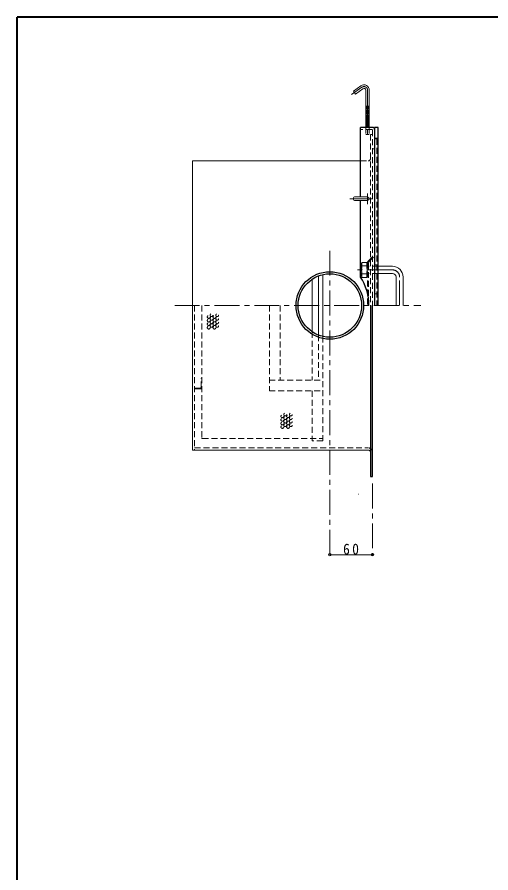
# Model space of a CAD drawing. Units: millimetres at full size, sheet at 1:7; details may follow other scales. Extents: x -1487 to 1348, y -983 to 984.
# Drawn here: x -1487 to -822, y -218 to 984 of the extents above; entities that cross this region are included whole.
import ezdxf

# ---------------------------------------------------------------- set-up
doc = ezdxf.new("R2010")
doc.units = ezdxf.units.MM
doc.header["$LTSCALE"] = 7
doc.header["$PDMODE"] = 32
doc.header["$PDSIZE"] = 3.5
doc.linetypes.add('CHAIN1', pattern=[8, 5, -1, 1, -1])
doc.linetypes.add('DASHED1', pattern=[1.8, 1.2, -0.6])
doc.layers.add('0-A', color=4, linetype='Continuous', lineweight=9)
doc.styles.add('ＭＳ ゴシック', font='')
doc.styles.get('ＭＳ ゴシック').set_extended_font_data('MS Gothic')

msp = doc.modelspace()

# ---------------------------------------------------------------- linework, layer by layer
at = {"layer": '0-A', "color": 1, "lineweight": 40}
for p in [(-1487.357, -983.487), (1347.643, 983.513)]:
    msp.add_line(p, (-1487.357, 983.513), dxfattribs=at)
at = {"layer": '0-A', "linetype": 'CHAIN1'}
for p, q in [((-1002.725, 885.004), (-1017.451, 874.693)), ((-994.857, 880.908), (-994.857, 818.513)), ((-994.857, 736.013), (-994.857, 721.013)), ((-987.357, 728.513), (-1019.789, 728.513)), ((-1047.857, 228.513), (-1047.857, 656.013)), ((-959.857, 628.513), (-1013.357, 628.513)), ((-949.857, 578.513), (-949.857, 618.513)), ((-1265.857, 578.513), (-919.857, 578.513)), ((-987.857, 328.513), (-987.857, 228.513))]:
    msp.add_line(p, q, dxfattribs=at)
at = {"layer": '0-A', "color": 7, "lineweight": 18}
for p, q in [((-1004.159, 887.052), (-1014.789, 879.609)), ((-997.357, 880.908), (-997.357, 828.513)), ((-992.357, 880.908), (-992.357, 828.513)), ((-994.857, 731.013), (-1013.355, 731.013)), ((-994.857, 726.013), (-1013.355, 726.013)), ((-979.857, 633.513), (-959.857, 633.513)), ((-1063.857, 536.935), (-1063.857, 620.091)), ((-1057.857, 535.1), (-1057.857, 621.926)), ((-979.857, 623.513), (-959.857, 623.513)), ((-954.857, 578.513), (-954.857, 618.513)), ((-944.857, 578.513), (-944.857, 618.513)), ((-1240.857, 375.513), (-1240.857, 578.513)), ((-993.857, 375.513), (-1240.857, 375.513))]:
    msp.add_line(p, q, dxfattribs=at)
at = {"layer": '0-A'}
for p, q in [((-992.357, 858.412), (-997.357, 858.412)), ((-997.357, 857.542), (-992.357, 857.95)), ((-997.357, 856.538), (-992.357, 856.947)), ((-997.357, 855.535), (-992.357, 855.943)), ((-997.357, 854.532), (-992.357, 854.94)), ((-997.357, 853.528), (-992.357, 853.937)), ((-997.357, 852.525), (-992.357, 852.933)), ((-997.357, 851.522), (-992.357, 851.93)), ((-997.357, 850.518), (-992.357, 850.927)), ((-997.357, 849.515), (-992.357, 849.923)), ((-997.357, 848.512), (-992.357, 848.92)), ((-997.357, 847.508), (-992.357, 847.917)), ((-997.357, 846.505), (-992.357, 846.913)), ((-997.357, 845.502), (-992.357, 845.91)), ((-997.357, 844.498), (-992.357, 844.907)), ((-997.357, 843.495), (-992.357, 843.903)), ((-997.357, 842.492), (-992.357, 842.9)), ((-997.357, 841.488), (-992.357, 841.897)), ((-997.357, 840.485), (-992.357, 840.893)), ((-997.357, 839.482), (-992.357, 839.89)), ((-997.357, 838.478), (-992.357, 838.887)), ((-997.357, 837.475), (-992.357, 837.883)), ((-997.357, 836.472), (-992.357, 836.88)), ((-997.357, 835.468), (-992.357, 835.877)), ((-997.357, 834.465), (-992.357, 834.873)), ((-997.357, 833.462), (-992.357, 833.87)), ((-997.357, 832.458), (-992.357, 832.867)), ((-997.357, 831.455), (-992.357, 831.863)), ((-997.357, 830.452), (-992.357, 830.86)), ((-997.357, 829.448), (-992.357, 829.857)), ((-996.524, 828.513), (-992.357, 828.853)), ((-1240.857, 781.513), (-1004.857, 781.513)), ((-1240.857, 578.513), (-1240.857, 781.513)), ((-1072.857, 615.387), (-1072.857, 541.639)), ((-1241.357, 387.948), (-1241.346, 387.96)), ((-1007.754, 313.513), (-1007.857, 313.616)), ((-987.857, 228.513), (-1047.857, 228.513))]:
    msp.add_line(p, q, dxfattribs=at)
at = {"layer": '0-A', "color": 5, "lineweight": 25}
for p, q in [((-987.857, 828.513), (-1004.857, 828.513)), ((-1004.857, 731.013), (-1004.857, 828.513)), ((-979.857, 828.513), (-984.857, 828.513)), ((-984.857, 828.513), (-984.857, 578.513)), ((-979.857, 578.513), (-979.857, 828.513)), ((-1004.857, 618.513), (-1004.857, 726.013)), ((-990.857, 578.513), (-990.857, 338.513)), ((-987.857, 338.513), (-987.857, 578.513)), ((-990.857, 338.513), (-987.857, 338.513))]:
    msp.add_line(p, q, dxfattribs=at)
at = {"layer": '0-A', "color": 7, "linetype": 'DASHED1', "lineweight": 18}
for p, q in [((-988.857, 825.513), (-1004.857, 825.513)), ((-987.857, 824.513), (-987.857, 578.513)), ((-979.857, 813.513), (-984.857, 813.513)), ((-984.857, 798.513), (-987.857, 798.513))]:
    msp.add_line(p, q, dxfattribs=at)
at = {"layer": '0-A', "linetype": 'DASHED1'}
for p, q in [((-997.357, 828.513), (-997.357, 818.513)), ((-992.357, 818.513), (-997.357, 818.513)), ((-992.357, 828.513), (-992.357, 818.513)), ((-987.857, 818.513), (-990.857, 818.513)), ((-990.857, 818.513), (-990.857, 578.513)), ((-981.657, 812.513), (-984.857, 812.513)), ((-981.657, 812.513), (-981.657, 578.513)), ((-1004.857, 781.513), (-993.857, 781.513)), ((-993.979, 640.892), (-984.857, 650.013)), ((-1002.857, 639.013), (-1003.357, 637.513)), ((-1003.357, 637.513), (-1003.357, 619.513)), ((-1003.357, 637.513), (-1002.857, 634.013)), ((-995.857, 639.013), (-1002.857, 639.013)), ((-1002.857, 639.013), (-1002.857, 618.013)), ((-995.857, 639.013), (-995.857, 618.013)), ((-995.357, 637.513), (-995.357, 619.513)), ((-994.857, 638.77), (-994.857, 578.513)), ((-993.357, 638.149), (-993.357, 578.513)), ((-992.479, 640.27), (-984.857, 647.892)), ((-995.857, 634.013), (-1002.857, 634.013)), ((-995.357, 628.513), (-995.857, 623.013)), ((-979.857, 633.513), (-995.357, 633.513)), ((-993.357, 634.513), (-994.857, 634.513)), ((-981.657, 635.513), (-984.857, 635.513)), ((-1002.857, 618.013), (-1003.357, 619.513)), ((-995.857, 623.013), (-1002.857, 623.013)), ((-995.857, 618.013), (-1002.857, 618.013)), ((-995.857, 623.013), (-995.357, 619.513)), ((-995.357, 619.513), (-995.857, 618.013)), ((-979.857, 623.513), (-995.357, 623.513)), ((-993.357, 622.513), (-994.857, 622.513)), ((-981.657, 595.096), (-984.857, 595.096)), ((-1237.857, 578.513), (-1237.857, 375.513)), ((-1227.857, 578.513), (-1227.857, 392.513)), ((-1132.857, 578.513), (-1132.857, 458.513)), ((-1117.857, 578.513), (-1117.857, 473.513)), ((-1072.857, 541.639), (-1072.857, 473.513)), ((-1063.857, 536.935), (-1063.857, 473.513)), ((-1057.857, 535.1), (-1057.857, 388.513)), ((-1227.857, 476.513), (-1228.857, 476.513)), ((-1228.857, 463.513), (-1228.857, 476.513)), ((-1132.857, 473.513), (-1057.857, 473.513)), ((-1229.857, 462.513), (-1237.857, 462.513)), ((-1229.857, 461.513), (-1237.857, 461.513)), ((-1132.857, 458.513), (-1057.857, 458.513)), ((-1072.857, 458.513), (-1072.857, 388.513)), ((-1226.857, 391.513), (-1057.857, 391.513)), ((-1057.857, 388.513), (-1072.857, 388.513)), ((-1237.857, 378.513), (-993.857, 378.513))]:
    msp.add_line(p, q, dxfattribs=at)
at = {"layer": '0-A', "color": 7, "lineweight": 18}
msp.add_lwpolyline([(-1001.291, 882.956), (-1011.921, 875.513), (-1014.789, 879.609)], dxfattribs=at)
at = {"layer": '0-A', "linetype": 'DASHED1'}
for points in [[(-995.857, 639.013), (-995.357, 637.513), (-995.857, 634.013), (-995.357, 628.513)], [(-1002.857, 634.013), (-1003.357, 628.513), (-1002.857, 623.013), (-1003.357, 619.513)]]:
    msp.add_lwpolyline(points, dxfattribs=at)
at = {"layer": '0-A', "color": 5, "lineweight": 25}
for radius in [47.5, 44.55]:
    msp.add_circle((-1047.857, 578.513), radius, dxfattribs=at)
at = {"layer": '0-A', "linetype": 'DASHED1'}
for centre in [(-1214.088, 564.942), (-1206.088, 564.942), (-1218.088, 562.442), (-1218.088, 557.442), (-1218.088, 552.442), (-1214.088, 559.942), (-1214.088, 554.942), (-1210.088, 562.442), (-1210.088, 557.442), (-1210.088, 552.442), (-1206.088, 559.942), (-1206.088, 554.942), (-1218.088, 547.442), (-1214.088, 549.942), (-1210.088, 547.442), (-1206.088, 549.942), (-1114.602, 422.945), (-1110.602, 425.445), (-1110.602, 420.445), (-1106.602, 422.945), (-1102.602, 425.445), (-1102.602, 420.445), (-1114.602, 417.945), (-1114.602, 412.945), (-1114.602, 407.945), (-1110.602, 415.445), (-1110.602, 410.445), (-1106.602, 417.945), (-1106.602, 412.945), (-1106.602, 407.945), (-1102.602, 415.445), (-1102.602, 410.445)]:
    msp.add_circle(centre, 2, dxfattribs=at)
at = {"layer": '0-A', "color": 7, "lineweight": 18}
for centre, radius, start, end in [((-999.857, 880.908), 7.5, 0, 125), ((-999.857, 880.908), 2.5, 0, 125), ((-994.857, 728.513), 2.5, 270, 90), ((-959.857, 618.513), 15, 0, 90), ((-959.857, 618.513), 5, 0, 90), ((-993.857, 372.513), 3, 0, 90)]:
    msp.add_arc(centre, radius, start, end, dxfattribs=at)
at = {"layer": '0-A', "linetype": 'CHAIN1'}
for centre, radius, end in [((-999.857, 880.908), 5, 125), ((-959.857, 618.513), 10, 90)]:
    msp.add_arc(centre, radius, 0, end, dxfattribs=at)
at = {"layer": '0-A', "color": 7, "linetype": 'DASHED1', "lineweight": 18}
msp.add_arc((-988.857, 824.513), 1, 0, 90, dxfattribs=at)
at = {"layer": '0-A', "color": 5, "lineweight": 25}
for centre, radius, end in [((-987.857, 825.513), 3, 90), ((-1065.524, 578.513), 72.667, 33.39849)]:
    msp.add_arc(centre, radius, 0, end, dxfattribs=at)
at = {"layer": '0-A', "linetype": 'DASHED1'}
for centre, radius, start, end in [((-993.857, 784.513), 3, 270, 0), ((-991.857, 638.77), 3, 135, 180), ((-990.357, 638.149), 3, 135, 180), ((-1229.857, 463.513), 1, 270, 0), ((-1229.857, 463.513), 2, 270, 0), ((-1226.857, 392.513), 1, 180, 270), ((-993.857, 372.513), 6, 0, 90)]:
    msp.add_arc(centre, radius, start, end, dxfattribs=at)
at = {"layer": '0-A', "color": 7, "lineweight": 18}
msp.add_ellipse((-1013.345, 728.513), major_axis=(0, -2.5), ratio=0.57, start_param=3.14159265, end_param=6.28318531, dxfattribs=at)
at = {"layer": '0-A'}
for p in [(-1047.857, 228.513), (-987.857, 228.513)]:
    msp.add_point(p, dxfattribs=at)

# ---------------------------------------------------------------- texts
at = {"layer": '0-A', "color": 7, "insert": (-1029.232, 228.513), "char_height": 15.4, "attachment_point": 7, "style": 'ＭＳ ゴシック'}
msp.add_mtext('\\T1.36;\\W0.9;60', dxfattribs=at)

doc.saveas('drawing.dxf')
